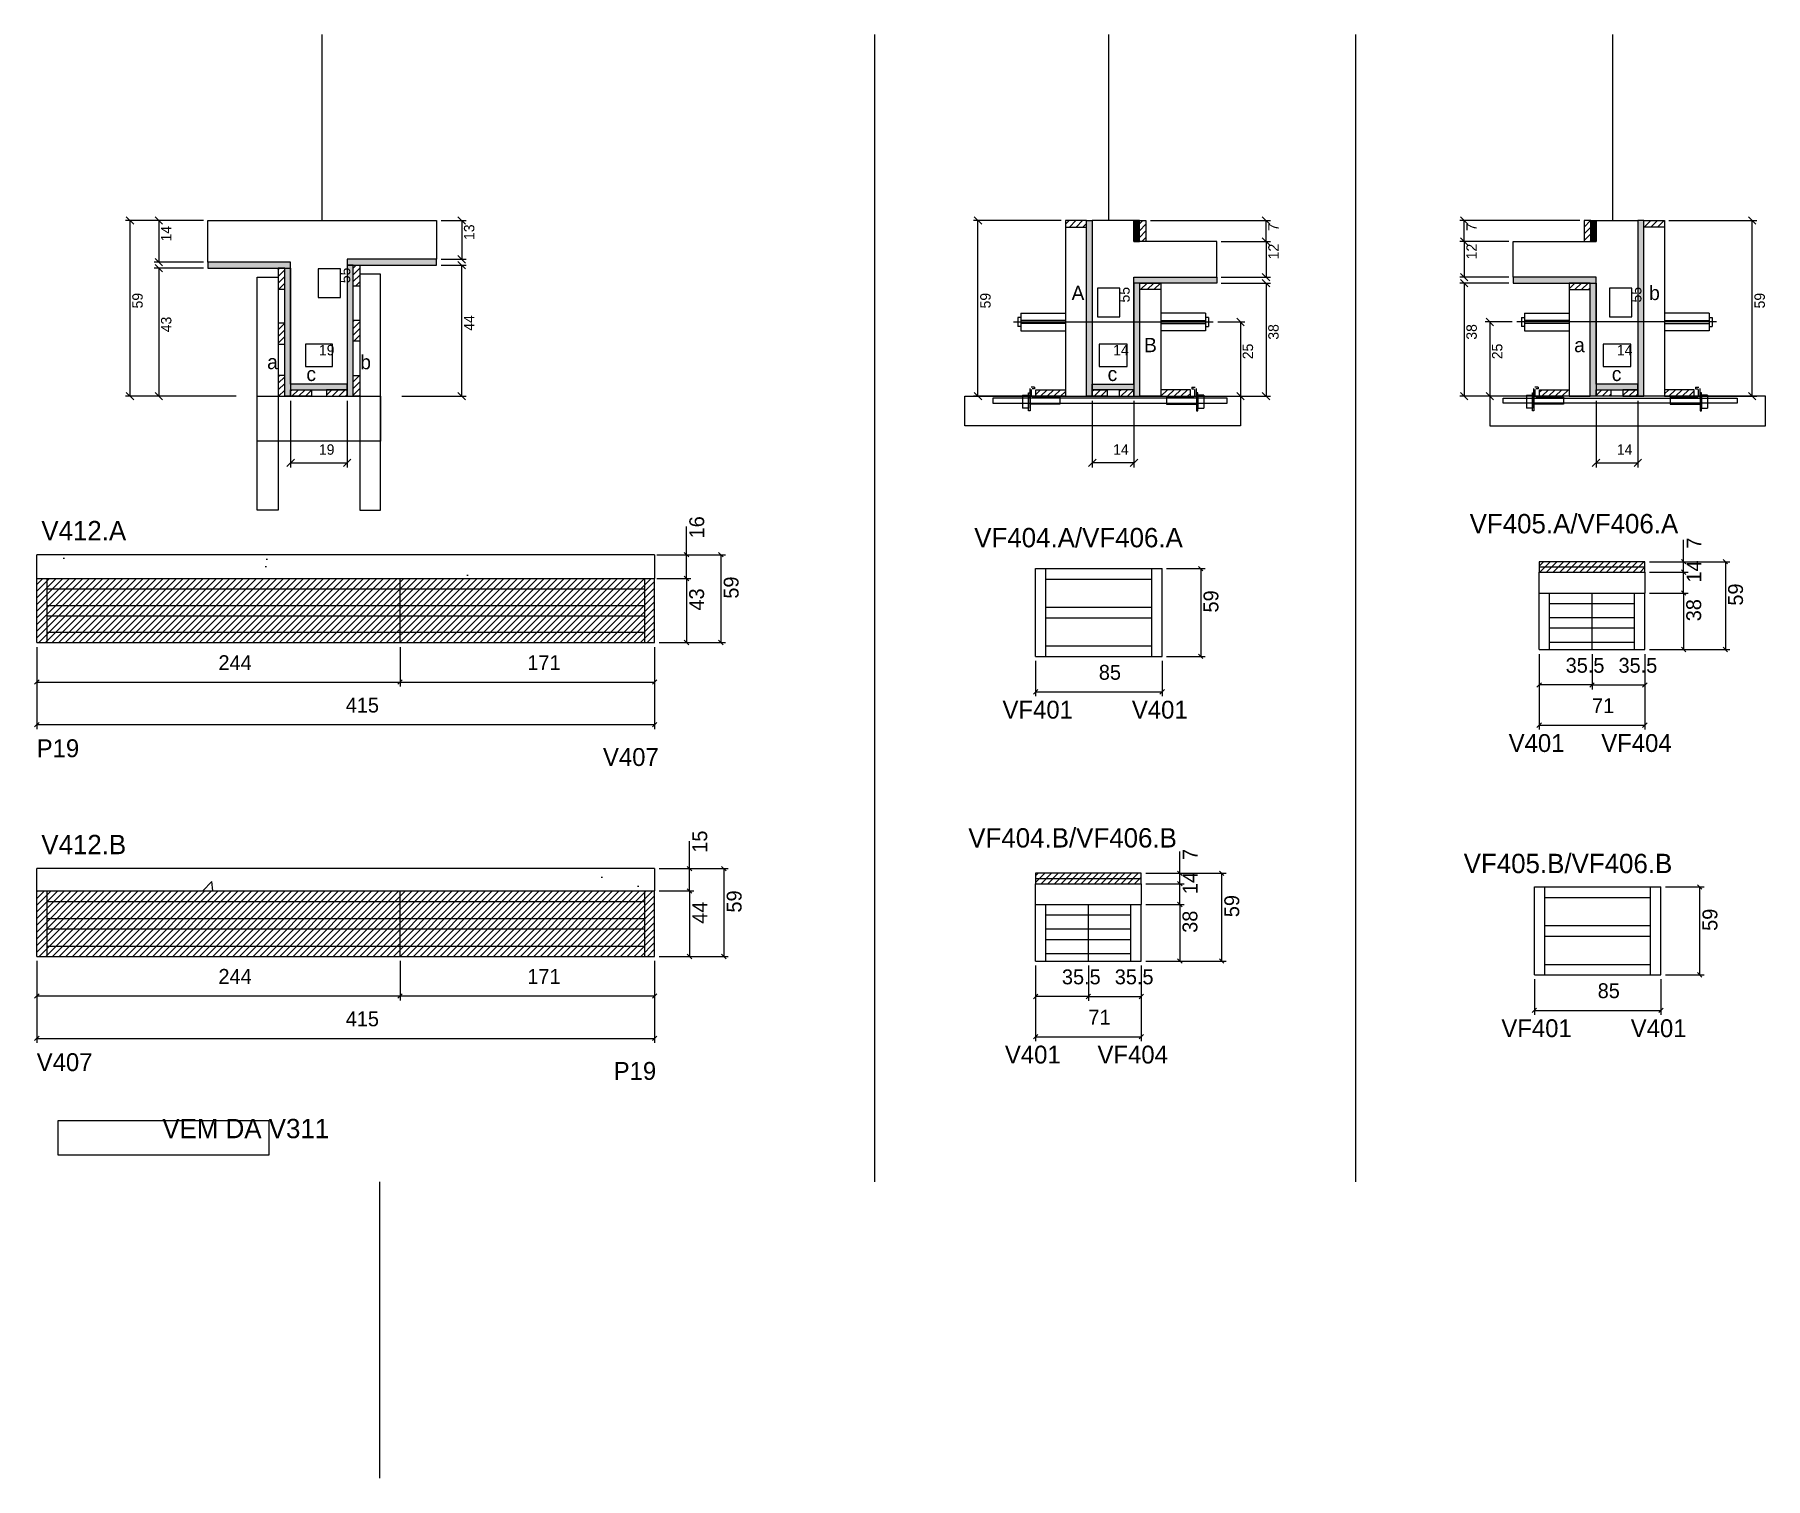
# Model space of a CAD drawing. Header units: metres. Extents: x 4885 to 6047, y 2593 to 3563.
import ezdxf

# ---------------------------------------------------------------- set-up
doc = ezdxf.new("R2010")
doc.units = ezdxf.units.M
for name, color, linetype in [('5', 7, 'Continuous'), ('barrote', 7, 'Continuous'), ('CONCRETO', 7, 'Continuous'), ('COTA', 7, 'Continuous'), ('Cota Seção (2x)', 7, 'Continuous'), ('detalhes', 7, 'Continuous'), ('Hachura', 7, 'Continuous'), ('Madeira', 7, 'Continuous'), ('Painéis', 7, 'Continuous'), ('presilha', 7, 'Continuous'), ('REAPROVEITAMENTO', 7, 'Continuous'), ('SARR_2.2x7', 7, 'Continuous'), ('SARR_3.5x7', 7, 'Continuous'), ('SARRAFO DE PRESSAO', 7, 'Continuous'), ('SCO-___-LAJ', 7, 'Continuous'), ('TENSOR', 7, 'Continuous'), ('Texto Seção', 7, 'Continuous')]:
    doc.layers.add(name, color=color, linetype=linetype)

msp = doc.modelspace()

# ---------------------------------------------------------------- hatches: boundary and pattern name
at = {"layer": 'COTA'}
h = msp.add_hatch(dxfattribs=at)
h.set_pattern_fill('AR-CONC')
h.paths.add_polyline_path([(5301.2, 3213.4), (4886, 3213.4), (4886.2, 3197.4), (5301.2, 3197.4), (5301.2, 3213.4), (5301.2, 3213.4)])
h = msp.add_hatch(dxfattribs=at)
h.set_pattern_fill('AR-CONC')
h.paths.add_polyline_path([(5895.4, 3201.7), (5895.4, 3187.7), (5966.4, 3187.7), (5966.4, 3201.7), (5895.4, 3201.7)])
h = msp.add_hatch(dxfattribs=at)
h.set_pattern_fill('AR-CONC')
h.paths.add_polyline_path([(5301.1, 3002.5), (4886, 3002.5), (4886.2, 2987.5), (5301.3, 2987.5), (5301.1, 3002.5)])
h = msp.add_hatch(dxfattribs=at)
h.set_pattern_fill('AR-CONC')
h.paths.add_polyline_path([(5557.1, 2992.4), (5557.1, 2978.4), (5628.1, 2978.4), (5628.1, 2992.4), (5557.1, 2992.4)])
at = {"layer": 'Hachura'}
h = msp.add_hatch(dxfattribs=at)
h.set_pattern_fill('ANSI31')
h.paths.add_polyline_path([(5591.2, 3433.5), (5591.2, 3437.9), (5577.2, 3437.9), (5577.2, 3433.5), (5591.2, 3433.5)])
h = msp.add_hatch(color=7, dxfattribs=at)
h.dxf.hatch_style = 1
h.paths.add_polyline_path([(5591.2, 3437.9), (5595.2, 3437.9), (5595.2, 3319.9), (5591.2, 3319.9), (5591.2, 3437.9)])
h = msp.add_hatch(color=7, dxfattribs=at)
h.dxf.hatch_style = 1
h.paths.add_polyline_path([(5626.8, 3437.9), (5623.2, 3437.9), (5623.2, 3423.9), (5626.8, 3423.9), (5626.8, 3437.9)])
h = msp.add_hatch(dxfattribs=at)
h.set_pattern_fill('ANSI31')
h.paths.add_polyline_path([(5631.2, 3423.9), (5626.8, 3423.9), (5626.8, 3437.9), (5631.2, 3437.9), (5631.2, 3423.9)])
h = msp.add_hatch(dxfattribs=at)
h.set_pattern_fill('ANSI31')
h.paths.add_polyline_path([(5925.6, 3423.9), (5930, 3423.9), (5930, 3437.9), (5925.6, 3437.9), (5925.6, 3423.9)])
h = msp.add_hatch(color=7, dxfattribs=at)
h.dxf.hatch_style = 1
h.paths.add_polyline_path([(5930, 3437.9), (5933.6, 3437.9), (5933.6, 3423.9), (5930, 3423.9), (5930, 3437.9)])
h = msp.add_hatch(color=7, dxfattribs=at)
h.dxf.hatch_style = 1
h.paths.add_polyline_path([(5965.6, 3437.9), (5961.6, 3437.9), (5961.6, 3319.9), (5965.6, 3319.9), (5965.6, 3437.9)])
h = msp.add_hatch(dxfattribs=at)
h.set_pattern_fill('ANSI31')
h.paths.add_polyline_path([(5965.6, 3433.5), (5965.6, 3437.9), (5979.6, 3437.9), (5979.6, 3433.5), (5965.6, 3433.5)])
h = msp.add_hatch(color=7, dxfattribs=at)
h.dxf.hatch_style = 1
h.paths.add_polyline_path([(5056.7, 3405.9), (5056.7, 3409.9), (5001.1, 3409.9), (5001.1, 3405.9), (5056.7, 3405.9)])
h = msp.add_hatch(color=7, dxfattribs=at)
h.dxf.hatch_style = 1
h.paths.add_polyline_path([(5052.7, 3407.9), (5056.7, 3407.9), (5056.7, 3319.9), (5052.7, 3319.9), (5052.7, 3407.9)])
h = msp.add_hatch(color=7, dxfattribs=at)
h.dxf.hatch_style = 1
h.paths.add_polyline_path([(5154.7, 3407.9), (5154.7, 3411.9), (5094.7, 3411.9), (5094.7, 3407.9), (5154.7, 3407.9)])
h = msp.add_hatch(color=7, dxfattribs=at)
h.dxf.hatch_style = 1
h.paths.add_polyline_path([(5098.7, 3409.9), (5094.7, 3409.9), (5094.7, 3319.9), (5098.7, 3319.9), (5098.7, 3409.9)])
h = msp.add_hatch(dxfattribs=at)
h.set_pattern_fill('ANSI31')
h.paths.add_polyline_path([(5103.1, 3393.9), (5098.7, 3393.9), (5098.7, 3407.9), (5103.1, 3407.9), (5103.1, 3393.9)])
h = msp.add_hatch(dxfattribs=at)
h.set_pattern_fill('ANSI31')
h.paths.add_polyline_path([(5048.3, 3391.9), (5052.7, 3391.9), (5052.7, 3405.9), (5048.3, 3405.9), (5048.3, 3391.9)])
h = msp.add_hatch(color=7, dxfattribs=at)
h.dxf.hatch_style = 1
h.paths.add_polyline_path([(5623.2, 3399.9), (5627.2, 3399.9), (5627.2, 3319.9), (5623.2, 3319.9), (5623.2, 3399.9)])
h = msp.add_hatch(color=7, dxfattribs=at)
h.dxf.hatch_style = 1
h.paths.add_polyline_path([(5623.2, 3395.9), (5623.2, 3399.9), (5678.8, 3399.9), (5678.8, 3395.9), (5623.2, 3395.9)])
h = msp.add_hatch(dxfattribs=at)
h.set_pattern_fill('ANSI31')
h.paths.add_polyline_path([(5627.2, 3391.5), (5627.2, 3395.9), (5641.2, 3395.9), (5641.2, 3391.5), (5627.2, 3391.5)])
h = msp.add_hatch(color=7, dxfattribs=at)
h.dxf.hatch_style = 1
h.paths.add_polyline_path([(5933.6, 3395.9), (5933.6, 3399.9), (5878, 3399.9), (5878, 3395.9), (5933.6, 3395.9)])
h = msp.add_hatch(dxfattribs=at)
h.set_pattern_fill('ANSI31')
h.paths.add_polyline_path([(5929.6, 3391.5), (5929.6, 3395.9), (5915.6, 3395.9), (5915.6, 3391.5), (5929.6, 3391.5)])
h = msp.add_hatch(color=7, dxfattribs=at)
h.dxf.hatch_style = 1
h.paths.add_polyline_path([(5933.6, 3399.9), (5929.6, 3399.9), (5929.6, 3319.9), (5933.6, 3319.9), (5933.6, 3399.9)])
h = msp.add_hatch(dxfattribs=at)
h.set_pattern_fill('ANSI31')
h.paths.add_polyline_path([(5048.3, 3354.9), (5052.7, 3354.9), (5052.7, 3368.9), (5048.3, 3368.9), (5048.3, 3354.9)])
h = msp.add_hatch(dxfattribs=at)
h.set_pattern_fill('ANSI31')
h.paths.add_polyline_path([(5103.1, 3356.9), (5098.7, 3356.9), (5098.7, 3370.9), (5103.1, 3370.9), (5103.1, 3356.9)])
h = msp.add_hatch(dxfattribs=at)
h.set_pattern_fill('ANSI31')
h.paths.add_polyline_path([(5048.3, 3319.9), (5052.7, 3319.9), (5052.7, 3333.9), (5048.3, 3333.9), (5048.3, 3319.9)])
h = msp.add_hatch(color=7, dxfattribs=at)
h.dxf.hatch_style = 1
h.paths.add_polyline_path([(5094.7, 3324.3), (5094.7, 3327.9), (5056.7, 3327.9), (5056.7, 3324.3), (5094.7, 3324.3)])
h = msp.add_hatch(dxfattribs=at)
h.set_pattern_fill('ANSI31')
h.paths.add_polyline_path([(5103.1, 3319.9), (5098.7, 3319.9), (5098.7, 3333.9), (5103.1, 3333.9), (5103.1, 3319.9)])
h = msp.add_hatch(color=7, dxfattribs=at)
h.dxf.hatch_style = 1
h.paths.add_polyline_path([(5595.2, 3324.3), (5595.2, 3327.9), (5623.2, 3327.9), (5623.2, 3324.3), (5595.2, 3324.3)])
h = msp.add_hatch(color=7, dxfattribs=at)
h.dxf.hatch_style = 1
h.paths.add_polyline_path([(5961.6, 3324.3), (5961.6, 3327.9), (5933.6, 3327.9), (5933.6, 3324.3), (5961.6, 3324.3)])
h = msp.add_hatch(dxfattribs=at)
h.set_pattern_fill('ANSI31')
h.paths.add_polyline_path([(5056.7, 3319.9), (5056.7, 3324.3), (5070.7, 3324.3), (5070.7, 3319.9), (5056.7, 3319.9)])
h = msp.add_hatch(dxfattribs=at)
h.set_pattern_fill('ANSI31')
h.paths.add_polyline_path([(5094.7, 3319.9), (5094.7, 3324.3), (5080.7, 3324.3), (5080.7, 3319.9), (5094.7, 3319.9)])
h = msp.add_hatch(dxfattribs=at)
h.set_pattern_fill('ANSI31')
h.paths.add_polyline_path([(5557.2, 3319.9), (5557.2, 3324.3), (5577.2, 3324.3), (5577.2, 3319.9), (5557.2, 3319.9)])
h = msp.add_hatch(dxfattribs=at)
h.set_pattern_fill('ANSI31')
h.paths.add_polyline_path([(5595.2, 3319.9), (5595.2, 3324.3), (5605.2, 3324.3), (5605.2, 3319.9), (5595.2, 3319.9)])
h = msp.add_hatch(dxfattribs=at)
h.set_pattern_fill('ANSI31')
h.paths.add_polyline_path([(5623.2, 3319.9), (5623.2, 3324.3), (5613.2, 3324.3), (5613.2, 3319.9), (5623.2, 3319.9)])
h = msp.add_hatch(dxfattribs=at)
h.set_pattern_fill('ANSI31')
h.paths.add_polyline_path([(5661.2, 3319.9), (5661.2, 3324.3), (5641.2, 3324.3), (5641.2, 3319.9), (5661.2, 3319.9)])
h = msp.add_hatch(dxfattribs=at)
h.set_pattern_fill('ANSI31')
h.paths.add_polyline_path([(5895.6, 3319.9), (5895.6, 3324.3), (5915.6, 3324.3), (5915.6, 3319.9), (5895.6, 3319.9)])
h = msp.add_hatch(dxfattribs=at)
h.set_pattern_fill('ANSI31')
h.paths.add_polyline_path([(5933.6, 3319.9), (5933.6, 3324.3), (5943.6, 3324.3), (5943.6, 3319.9), (5933.6, 3319.9)])
h = msp.add_hatch(dxfattribs=at)
h.set_pattern_fill('ANSI31')
h.paths.add_polyline_path([(5961.6, 3319.9), (5961.6, 3324.3), (5951.6, 3324.3), (5951.6, 3319.9), (5961.6, 3319.9)])
h = msp.add_hatch(dxfattribs=at)
h.set_pattern_fill('ANSI31')
h.paths.add_polyline_path([(5999.6, 3319.9), (5999.6, 3324.3), (5979.6, 3324.3), (5979.6, 3319.9), (5999.6, 3319.9)])
at = {"layer": 'REAPROVEITAMENTO'}
h = msp.add_hatch(dxfattribs=at)
h.set_pattern_fill('ANSI31')
h.paths.add_polyline_path([(5301.2, 3154.4), (5301.2, 3197.4), (4886.2, 3197.4), (4886.2, 3154.4), (5301.2, 3154.4)])
h = msp.add_hatch(dxfattribs=at)
h.set_pattern_fill('ANSI31')
h.paths.add_polyline_path([(5895.4, 3208.7), (5895.4, 3201.7), (5966.4, 3201.7), (5966.4, 3208.7), (5895.4, 3208.7)])
h = msp.add_hatch(dxfattribs=at)
h.set_pattern_fill('ANSI31')
h.paths.add_polyline_path([(5557.1, 2999.4), (5557.1, 2992.4), (5628.1, 2992.4), (5628.1, 2999.4), (5557.1, 2999.4)])
h = msp.add_hatch(dxfattribs=at)
h.set_pattern_fill('ANSI31')
h.paths.add_polyline_path([(5301.2, 2943.5), (5301.2, 2987.5), (4886.2, 2987.5), (4886.2, 2943.5), (5301.2, 2943.5)])

# ---------------------------------------------------------------- linework, layer by layer
at = {"color": 7, "lineweight": 25}
for p, q in [((5545.2, 3372.8), (5545.2, 3366.8)), ((5547.2, 3372.8), (5545.2, 3372.8)), ((5547.2, 3375.8), (5547.2, 3363.8)), ((5547.2, 3375.8), (5577.2, 3375.8)), ((5671.2, 3375.8), (5641.2, 3375.8)), ((5671.2, 3375.8), (5671.2, 3363.8)), ((5673.2, 3372.8), (5671.2, 3372.8)), ((5673.2, 3372.8), (5673.2, 3366.8)), ((5883.6, 3372.8), (5883.6, 3366.8)), ((5883.6, 3372.8), (5885.6, 3372.8)), ((5885.6, 3375.8), (5885.6, 3363.8)), ((5885.6, 3375.8), (5915.6, 3375.8)), ((6009.6, 3375.8), (5979.6, 3375.8)), ((6009.6, 3375.8), (6009.6, 3363.8)), ((6009.6, 3372.8), (6011.6, 3372.8)), ((6011.6, 3372.8), (6011.6, 3366.8)), ((5547.2, 3366.8), (5545.2, 3366.8)), ((5577.2, 3370.8), (5547.2, 3370.8)), ((5577.2, 3368.8), (5547.2, 3368.8)), ((5547.2, 3363.8), (5577.2, 3363.8)), ((5641.2, 3370.8), (5671.2, 3370.8)), ((5641.2, 3368.8), (5671.2, 3368.8)), ((5671.2, 3363.8), (5641.2, 3363.8)), ((5671.2, 3366.8), (5673.2, 3366.8)), ((5885.6, 3366.8), (5883.6, 3366.8)), ((5915.6, 3370.8), (5885.6, 3370.8)), ((5915.6, 3368.8), (5885.6, 3368.8)), ((5885.6, 3363.8), (5915.6, 3363.8)), ((5979.6, 3370.8), (6009.6, 3370.8)), ((5979.6, 3368.8), (6009.6, 3368.8)), ((6009.6, 3363.8), (5979.6, 3363.8)), ((6009.6, 3366.8), (6011.6, 3366.8))]:
    msp.add_line(p, q, dxfattribs=at)
at = {"layer": 'barrote', "color": 251, "lineweight": 25}
for points in [[(5694.7, 3299.9), (5509.5, 3299.9), (5509.5, 3319.9), (5694.7, 3319.9)], [(5862.2, 3299.9), (6047.4, 3299.9), (6047.4, 3319.9), (5862.2, 3319.9)]]:
    msp.add_lwpolyline(points, close=True, dxfattribs=at)
at = {"layer": 'CONCRETO', "color": 251, "lineweight": 25}
for points in [[(5001.1, 3409.9), (5001.1, 3437.9), (5154.7, 3437.9), (5154.7, 3411.9), (5094.7, 3411.9), (5094.7, 3327.9), (5056.7, 3327.9), (5056.7, 3409.9)], [(5678.8, 3399.9), (5678.8, 3423.9), (5623.2, 3423.9), (5623.2, 3437.9), (5595.2, 3437.9), (5595.2, 3327.9), (5623.2, 3327.9), (5623.2, 3399.9)], [(5878, 3399.9), (5878, 3423.9), (5933.6, 3423.9), (5933.6, 3437.9), (5961.6, 3437.9), (5961.6, 3327.9), (5933.6, 3327.9), (5933.6, 3399.9)]]:
    msp.add_lwpolyline(points, close=True, dxfattribs=at)
at = {"layer": 'COTA', "color": 241, "lineweight": 25}
for p, q in [((5448.9, 3562.9), (5448.9, 2792.1)), ((5771.9, 3562.9), (5771.9, 2792.1)), ((4886.2, 3197.4), (4886.2, 3213.4)), ((5301.2, 3213.4), (4886.2, 3213.4)), ((5301.2, 3213.4), (5301.2, 3197.4)), ((5895.4, 3187.7), (5895.4, 3201.7)), ((5966.4, 3201.7), (5966.4, 3187.7)), ((4886.2, 2987.5), (4886.2, 3002.5)), ((5301.2, 3002.5), (4886.2, 3002.5)), ((5301.2, 3002.5), (5301.2, 2987.5)), ((5557.1, 2978.4), (5557.1, 2992.4)), ((5628.1, 2992.4), (5628.1, 2978.4))]:
    msp.add_line(p, q, dxfattribs=at)
at = {"layer": 'COTA', "color": 4, "lineweight": 25}
for p, q in [((4998.1, 3437.9), (4945.8, 3437.9)), ((4948.8, 3319.9), (4948.8, 3437.9)), ((4998.1, 3437.9), (4965.1, 3437.9)), ((4968.1, 3437.9), (4968.1, 3409.9)), ((5157.7, 3437.9), (5174.6, 3437.9)), ((5171.6, 3437.9), (5171.6, 3411.9)), ((5574.2, 3437.9), (5515.4, 3437.9)), ((5518.4, 3319.9), (5518.4, 3437.9)), ((5634.2, 3437.9), (5714.9, 3437.9)), ((5711.9, 3423.9), (5711.9, 3437.9)), ((5922.6, 3437.9), (5842, 3437.9)), ((5845, 3423.9), (5845, 3437.9)), ((5982.6, 3437.9), (6041.5, 3437.9)), ((6038.5, 3319.9), (6038.5, 3437.9)), ((5681.8, 3423.9), (5714.9, 3423.9)), ((5681.8, 3423.9), (5714.9, 3423.9)), ((5711.9, 3423.9), (5711.9, 3399.9)), ((5875, 3423.9), (5842, 3423.9)), ((5875, 3423.9), (5842, 3423.9)), ((5845, 3423.9), (5845, 3399.9)), ((4998.1, 3409.9), (4965.1, 3409.9)), ((5157.7, 3411.9), (5174.6, 3411.9)), ((5157.7, 3407.9), (5174.6, 3407.9)), ((5171.6, 3319.9), (5171.6, 3407.9)), ((4998.1, 3405.9), (4965.1, 3405.9)), ((4968.1, 3405.9), (4968.1, 3319.9)), ((5681.8, 3399.9), (5714.9, 3399.9)), ((5681.8, 3395.9), (5714.9, 3395.9)), ((5711.9, 3395.9), (5711.9, 3319.9)), ((5875, 3399.9), (5842, 3399.9)), ((5875, 3395.9), (5842, 3395.9)), ((5845, 3395.9), (5845, 3319.9)), ((5679.5, 3369.8), (5697.7, 3369.8)), ((5694.7, 3369.8), (5694.7, 3319.9)), ((5877.3, 3369.8), (5859.2, 3369.8)), ((5862.2, 3369.8), (5862.2, 3319.9)), ((5020.1, 3319.9), (4945.8, 3319.9)), ((5020.1, 3319.9), (4965.1, 3319.9)), ((5056.7, 3316.9), (5056.7, 3272.1)), ((5094.7, 3316.9), (5094.7, 3272.1)), ((5131.3, 3319.9), (5174.6, 3319.9)), ((5558.6, 3319.9), (5515.4, 3319.9)), ((5595.2, 3316.9), (5595.2, 3272.1)), ((5623.2, 3316.9), (5623.2, 3272.1)), ((5659.8, 3319.9), (5714.9, 3319.9)), ((5689.5, 3319.9), (5697.7, 3319.9)), ((5897, 3319.9), (5842, 3319.9)), ((5867.3, 3319.9), (5859.2, 3319.9)), ((5933.6, 3316.9), (5933.6, 3272.1)), ((5961.6, 3316.9), (5961.6, 3272.1)), ((5998.2, 3319.9), (6041.5, 3319.9)), ((5056.7, 3275.1), (5094.7, 3275.1)), ((5623.2, 3275.1), (5595.2, 3275.1)), ((5933.6, 3275.1), (5961.6, 3275.1)), ((5322.6, 3213.4), (5322.6, 3232.4)), ((5302.7, 3213.4), (5325.6, 3213.4)), ((5302.7, 3213.4), (5348.7, 3213.4)), ((5322.6, 3197.4), (5322.6, 3213.4)), ((5345.7, 3213.4), (5345.7, 3154.4)), ((5302.7, 3197.4), (5325.6, 3197.4)), ((5302.7, 3197.4), (5325.6, 3197.4)), ((5322.6, 3197.4), (5322.6, 3154.4)), ((4886.2, 3151.4), (4886.2, 3124.9)), ((4886.2, 3151.4), (4886.2, 3096.3)), ((5130.2, 3151.4), (5130.2, 3124.9)), ((5130.2, 3151.4), (5130.2, 3124.9)), ((5301.2, 3151.4), (5301.2, 3124.9)), ((5301.2, 3151.4), (5301.2, 3096.3)), ((5304.2, 3154.4), (5325.6, 3154.4)), ((5304.2, 3154.4), (5348.7, 3154.4)), ((5557.1, 3142.1), (5557.1, 3118.3)), ((5642.1, 3142.1), (5642.1, 3118.3)), ((5895.4, 3146.7), (5895.4, 3095.9)), ((5966.4, 3146.7), (5966.4, 3095.9)), ((4886.2, 3127.9), (5130.2, 3127.9)), ((5130.2, 3127.9), (5301.2, 3127.9)), ((5557.1, 3121.3), (5642.1, 3121.3)), ((4886.2, 3099.3), (5301.2, 3099.3)), ((5895.4, 3098.9), (5966.4, 3098.9)), ((5324.6, 3002.5), (5324.6, 3020.9)), ((5304.2, 3002.5), (5327.6, 3002.5)), ((5304.2, 3002.5), (5350.7, 3002.5)), ((5324.6, 2987.5), (5324.6, 3002.5)), ((5347.7, 3002.5), (5347.7, 2943.5)), ((5304.2, 2987.5), (5327.6, 2987.5)), ((5304.2, 2987.5), (5327.6, 2987.5)), ((5324.6, 2987.5), (5324.6, 2943.5)), ((5304.2, 2943.5), (5327.6, 2943.5)), ((5304.2, 2943.5), (5350.7, 2943.5)), ((4886.2, 2940.5), (4886.2, 2914)), ((4886.2, 2940.5), (4886.2, 2885.5)), ((5130.2, 2940.5), (5130.2, 2914)), ((5130.2, 2940.5), (5130.2, 2914)), ((5301.2, 2940.5), (5301.2, 2914)), ((5301.2, 2940.5), (5301.2, 2885.5)), ((5557.1, 2937.4), (5557.1, 2886.6)), ((5628.1, 2937.4), (5628.1, 2886.6)), ((5892.2, 2928.2), (5892.2, 2904.3)), ((5977.2, 2928.2), (5977.2, 2904.3)), ((4886.2, 2917), (5130.2, 2917)), ((5130.2, 2917), (5301.2, 2917)), ((5892.2, 2907.3), (5977.2, 2907.3)), ((4886.2, 2888.5), (5301.2, 2888.5)), ((5557.1, 2889.6), (5628.1, 2889.6))]:
    msp.add_line(p, q, dxfattribs=at)
at = {"layer": 'COTA', "color": 0, "lineweight": 25}
for p, q in [((5324.1, 3211.9), (5321.1, 3214.9)), ((5347.2, 3211.9), (5344.2, 3214.9)), ((5321.1, 3198.9), (5324.1, 3195.9)), ((5324.1, 3195.9), (5321.1, 3198.9)), ((5321.1, 3155.9), (5324.1, 3152.9)), ((5344.2, 3155.9), (5347.2, 3152.9)), ((4887.7, 3129.4), (4884.7, 3126.4)), ((5128.7, 3126.4), (5131.7, 3129.4)), ((5131.7, 3129.4), (5128.7, 3126.4)), ((5299.7, 3126.4), (5302.7, 3129.4)), ((5558.6, 3122.8), (5555.6, 3119.8)), ((5640.6, 3119.8), (5643.6, 3122.8)), ((4887.7, 3100.8), (4884.7, 3097.8)), ((5299.7, 3097.8), (5302.7, 3100.8)), ((5896.9, 3100.4), (5893.9, 3097.4)), ((5964.9, 3097.4), (5967.9, 3100.4)), ((5326.1, 3001), (5323.1, 3004)), ((5349.2, 3001), (5346.2, 3004)), ((5323.1, 2989), (5326.1, 2986)), ((5326.1, 2986), (5323.1, 2989)), ((5323.1, 2945), (5326.1, 2942)), ((5346.2, 2945), (5349.2, 2942)), ((4887.7, 2918.5), (4884.7, 2915.5)), ((5128.7, 2915.5), (5131.7, 2918.5)), ((5131.7, 2918.5), (5128.7, 2915.5)), ((5299.7, 2915.5), (5302.7, 2918.5)), ((5893.7, 2908.8), (5890.7, 2905.8)), ((5975.7, 2905.8), (5978.7, 2908.8)), ((4887.7, 2890), (4884.7, 2887)), ((5299.7, 2887), (5302.7, 2890)), ((5558.6, 2891.1), (5555.6, 2888.1)), ((5626.6, 2888.1), (5629.6, 2891.1))]:
    msp.add_line(p, q, dxfattribs=at)
for points in [[(4951.3, 3435.4), (4946.3, 3440.4)], [(4970.6, 3435.4), (4965.6, 3440.4)], [(5174.1, 3435.4), (5169.1, 3440.4)], [(5520.9, 3435.4), (5515.9, 3440.4)], [(5714.4, 3435.4), (5709.4, 3440.4)], [(5847.5, 3435.4), (5842.5, 3440.4)], [(6041, 3435.4), (6036, 3440.4)], [(5714.4, 3421.4), (5709.4, 3426.4)], [(5709.4, 3426.4), (5714.4, 3421.4)], [(5847.5, 3421.4), (5842.5, 3426.4)], [(5842.5, 3426.4), (5847.5, 3421.4)], [(4965.6, 3412.4), (4970.6, 3407.4)], [(4970.6, 3403.4), (4965.6, 3408.4)], [(5169.1, 3414.4), (5174.1, 3409.4)], [(5174.1, 3405.4), (5169.1, 3410.4)], [(5709.4, 3402.4), (5714.4, 3397.4)], [(5714.4, 3393.4), (5709.4, 3398.4)], [(5842.5, 3402.4), (5847.5, 3397.4)], [(5847.5, 3393.4), (5842.5, 3398.4)], [(5697.2, 3367.3), (5692.2, 3372.3)], [(5864.7, 3367.3), (5859.7, 3372.3)], [(4946.3, 3322.4), (4951.3, 3317.4)], [(4965.6, 3322.4), (4970.6, 3317.4)], [(5169.1, 3322.4), (5174.1, 3317.4)], [(5515.9, 3322.4), (5520.9, 3317.4)], [(5692.2, 3322.4), (5697.2, 3317.4)], [(5709.4, 3322.4), (5714.4, 3317.4)], [(5842.5, 3322.4), (5847.5, 3317.4)], [(5859.7, 3322.4), (5864.7, 3317.4)], [(6036, 3322.4), (6041, 3317.4)], [(5059.2, 3277.6), (5054.2, 3272.6)], [(5092.2, 3272.6), (5097.2, 3277.6)], [(5597.7, 3277.6), (5592.7, 3272.6)], [(5620.7, 3272.6), (5625.7, 3277.6)], [(5936.1, 3277.6), (5931.1, 3272.6)], [(5959.1, 3272.6), (5964.1, 3277.6)]]:
    msp.add_lwpolyline(points, dxfattribs=at)
at = {"layer": 'Cota Seção (2x)', "color": 180, "lineweight": 25}
for p, q in [((5090.2, 3405.5), (5075.2, 3405.5)), ((5075.2, 3405.5), (5075.2, 3386.2)), ((5090.2, 3386.2), (5090.2, 3405.5)), ((5075.2, 3386.2), (5090.2, 3386.2)), ((5613.8, 3392.5), (5598.8, 3392.5)), ((5598.8, 3392.5), (5598.8, 3373.2)), ((5613.8, 3373.2), (5613.8, 3392.5)), ((5957.6, 3392.5), (5942.6, 3392.5)), ((5942.6, 3392.5), (5942.6, 3373.2)), ((5957.6, 3373.2), (5957.6, 3392.5)), ((5598.8, 3373.2), (5613.8, 3373.2)), ((5942.6, 3373.2), (5957.6, 3373.2)), ((5084.7, 3354.9), (5066.7, 3354.9)), ((5066.7, 3354.9), (5066.7, 3339.9)), ((5084.7, 3339.9), (5084.7, 3354.9)), ((5618.6, 3354.9), (5599.9, 3354.9)), ((5599.9, 3354.9), (5599.9, 3339.9)), ((5618.6, 3339.9), (5618.6, 3354.9)), ((5957, 3354.9), (5938.3, 3354.9)), ((5938.3, 3354.9), (5938.3, 3339.9)), ((5957, 3339.9), (5957, 3354.9)), ((5066.7, 3339.9), (5084.7, 3339.9)), ((5599.9, 3339.9), (5618.6, 3339.9)), ((5938.3, 3339.9), (5957, 3339.9))]:
    msp.add_line(p, q, dxfattribs=at)
at = {"layer": 'Madeira', "color": 126, "lineweight": 18}
for points in [[(5591.2, 3433.5), (5591.2, 3437.9), (5577.2, 3437.9), (5577.2, 3433.5)], [(5591.2, 3437.9), (5577.2, 3437.9), (5577.2, 3319.9), (5591.2, 3319.9)], [(5631.2, 3423.9), (5626.8, 3423.9), (5626.8, 3437.9), (5631.2, 3437.9)], [(5925.6, 3423.9), (5930, 3423.9), (5930, 3437.9), (5925.6, 3437.9)], [(5965.6, 3433.5), (5965.6, 3437.9), (5979.6, 3437.9), (5979.6, 3433.5)], [(5965.6, 3437.9), (5979.6, 3437.9), (5979.6, 3319.9), (5965.6, 3319.9)], [(5103.1, 3393.9), (5098.7, 3393.9), (5098.7, 3407.9), (5103.1, 3407.9)], [(5048.3, 3391.9), (5052.7, 3391.9), (5052.7, 3405.9), (5048.3, 3405.9)], [(5627.2, 3391.5), (5627.2, 3395.9), (5641.2, 3395.9), (5641.2, 3391.5)], [(5627.2, 3395.9), (5641.2, 3395.9), (5641.2, 3319.9), (5627.2, 3319.9)], [(5929.6, 3391.5), (5929.6, 3395.9), (5915.6, 3395.9), (5915.6, 3391.5)], [(5929.6, 3395.9), (5915.6, 3395.9), (5915.6, 3319.9), (5929.6, 3319.9)], [(5048.3, 3354.9), (5052.7, 3354.9), (5052.7, 3368.9), (5048.3, 3368.9)], [(5103.1, 3356.9), (5098.7, 3356.9), (5098.7, 3370.9), (5103.1, 3370.9)], [(5048.3, 3319.9), (5052.7, 3319.9), (5052.7, 3333.9), (5048.3, 3333.9)], [(5103.1, 3319.9), (5098.7, 3319.9), (5098.7, 3333.9), (5103.1, 3333.9)], [(5056.7, 3319.9), (5056.7, 3324.3), (5070.7, 3324.3), (5070.7, 3319.9)], [(5094.7, 3319.9), (5094.7, 3324.3), (5080.7, 3324.3), (5080.7, 3319.9)], [(5557.2, 3319.9), (5557.2, 3324.3), (5577.2, 3324.3), (5577.2, 3319.9)], [(5595.2, 3319.9), (5595.2, 3324.3), (5605.2, 3324.3), (5605.2, 3319.9)], [(5623.2, 3319.9), (5623.2, 3324.3), (5613.2, 3324.3), (5613.2, 3319.9)], [(5661.2, 3319.9), (5661.2, 3324.3), (5641.2, 3324.3), (5641.2, 3319.9)], [(5895.6, 3319.9), (5895.6, 3324.3), (5915.6, 3324.3), (5915.6, 3319.9)], [(5933.6, 3319.9), (5933.6, 3324.3), (5943.6, 3324.3), (5943.6, 3319.9)], [(5961.6, 3319.9), (5961.6, 3324.3), (5951.6, 3324.3), (5951.6, 3319.9)], [(5999.6, 3319.9), (5999.6, 3324.3), (5979.6, 3324.3), (5979.6, 3319.9)]]:
    msp.add_lwpolyline(points, close=True, dxfattribs=at)
at = {"layer": 'Painéis', "color": 4, "lineweight": 25}
for p, q in [((5992.4, 3208.7), (5992.4, 3223.4)), ((5645.1, 3204.1), (5671, 3204.1)), ((5668, 3204.1), (5668, 3145.1)), ((5969.4, 3208.7), (5995.4, 3208.7)), ((5969.4, 3208.7), (6023.5, 3208.7)), ((5969.4, 3201.7), (5995.4, 3201.7)), ((5969.4, 3201.7), (5995.4, 3201.7)), ((5992.4, 3201.7), (5992.4, 3208.7)), ((5992.4, 3187.7), (5992.4, 3201.7)), ((6020.5, 3208.7), (6020.5, 3149.7)), ((5969.4, 3187.7), (5995.4, 3187.7)), ((5969.4, 3187.7), (5995.4, 3187.7)), ((5992.4, 3187.7), (5992.4, 3149.7)), ((5645.1, 3145.1), (5671, 3145.1)), ((5895.4, 3146.7), (5895.4, 3122.9)), ((5930.9, 3146.7), (5930.9, 3122.9)), ((5930.9, 3146.7), (5930.9, 3122.9)), ((5966.4, 3146.7), (5966.4, 3122.9)), ((5969.4, 3149.7), (5995.4, 3149.7)), ((5969.4, 3149.7), (6023.5, 3149.7)), ((5930.9, 3125.9), (5895.4, 3125.9)), ((5930.9, 3125.9), (5966.4, 3125.9)), ((5654, 2999.4), (5654, 3014.1)), ((5631.1, 2999.4), (5657, 2999.4)), ((5631.1, 2999.4), (5685.1, 2999.4)), ((5631.1, 2992.4), (5657, 2992.4)), ((5631.1, 2992.4), (5657, 2992.4)), ((5654, 2992.4), (5654, 2999.4)), ((5654, 2978.4), (5654, 2992.4)), ((5682.1, 2999.4), (5682.1, 2940.4)), ((5980.2, 2990.2), (6006.2, 2990.2)), ((6003.2, 2990.2), (6003.2, 2931.2)), ((5631.1, 2978.4), (5657, 2978.4)), ((5631.1, 2978.4), (5657, 2978.4)), ((5654, 2978.4), (5654, 2940.4)), ((5557.1, 2937.4), (5557.1, 2913.6)), ((5592.6, 2937.4), (5592.6, 2913.6)), ((5592.6, 2937.4), (5592.6, 2913.6)), ((5628.1, 2937.4), (5628.1, 2913.6)), ((5631.1, 2940.4), (5657, 2940.4)), ((5631.1, 2940.4), (5685.1, 2940.4)), ((5980.2, 2931.2), (6006.2, 2931.2)), ((5592.6, 2916.6), (5557.1, 2916.6)), ((5592.6, 2916.6), (5628.1, 2916.6))]:
    msp.add_line(p, q, dxfattribs=at)
at = {"layer": 'Painéis', "color": 0, "lineweight": 25}
for p, q in [((5993.9, 3207.2), (5990.9, 3210.2)), ((6022, 3207.2), (6019, 3210.2)), ((5669.5, 3202.6), (5666.5, 3205.6)), ((5993.9, 3200.2), (5990.9, 3203.2)), ((5990.9, 3203.2), (5993.9, 3200.2)), ((5993.9, 3186.2), (5990.9, 3189.2)), ((5990.9, 3189.2), (5993.9, 3186.2)), ((5990.9, 3151.2), (5993.9, 3148.2)), ((6019, 3151.2), (6022, 3148.2)), ((5666.5, 3146.6), (5669.5, 3143.6)), ((5896.9, 3127.4), (5893.9, 3124.4)), ((5929.4, 3124.4), (5932.4, 3127.4)), ((5932.4, 3127.4), (5929.4, 3124.4)), ((5964.9, 3124.4), (5967.9, 3127.4)), ((5655.5, 2997.9), (5652.5, 3000.9)), ((5683.6, 2997.9), (5680.6, 3000.9)), ((5655.5, 2990.9), (5652.5, 2993.9)), ((5652.5, 2993.9), (5655.5, 2990.9)), ((6004.7, 2988.7), (6001.7, 2991.7)), ((5655.5, 2976.9), (5652.5, 2979.9)), ((5652.5, 2979.9), (5655.5, 2976.9)), ((5652.5, 2941.9), (5655.5, 2938.9)), ((5680.6, 2941.9), (5683.6, 2938.9)), ((6001.7, 2932.7), (6004.7, 2929.7)), ((5558.6, 2918.1), (5555.6, 2915.1)), ((5591.1, 2915.1), (5594.1, 2918.1)), ((5594.1, 2918.1), (5591.1, 2915.1)), ((5626.6, 2915.1), (5629.6, 2918.1))]:
    msp.add_line(p, q, dxfattribs=at)
at = {"layer": 'Painéis', "color": 200, "lineweight": 25}
for p, q in [((4886.2, 3197.4), (5301.2, 3197.4)), ((4886.2, 3154.4), (4886.2, 3197.4)), ((5130.2, 3154.4), (5130.2, 3197.4)), ((5301.2, 3154.4), (5301.2, 3197.4)), ((5557.1, 3204.1), (5642.1, 3204.1)), ((5557.1, 3145.1), (5557.1, 3204.1)), ((5642.1, 3145.1), (5642.1, 3204.1)), ((5895.4, 3187.7), (5966.4, 3187.7)), ((5895.4, 3149.7), (5895.4, 3187.7)), ((5930.9, 3149.7), (5930.9, 3187.7)), ((5966.4, 3149.7), (5966.4, 3187.7)), ((4886.2, 3154.4), (5301.2, 3154.4)), ((5557.1, 3145.1), (5642.1, 3145.1)), ((5895.4, 3149.7), (5966.4, 3149.7)), ((5892.2, 2990.2), (5977.2, 2990.2)), ((5892.2, 2931.2), (5892.2, 2990.2)), ((5977.2, 2931.2), (5977.2, 2990.2)), ((4886.2, 2987.5), (5301.2, 2987.5)), ((4886.2, 2943.5), (4886.2, 2987.5)), ((5130.2, 2943.5), (5130.2, 2987.5)), ((5301.2, 2943.5), (5301.2, 2987.5)), ((5557.1, 2978.4), (5628.1, 2978.4)), ((5557.1, 2940.4), (5557.1, 2978.4)), ((5592.6, 2940.4), (5592.6, 2978.4)), ((5628.1, 2940.4), (5628.1, 2978.4)), ((4886.2, 2943.5), (5301.2, 2943.5)), ((5557.1, 2940.4), (5628.1, 2940.4)), ((5892.2, 2931.2), (5977.2, 2931.2))]:
    msp.add_line(p, q, dxfattribs=at)
for points in [[(5591.2, 3437.9), (5595.2, 3437.9), (5595.2, 3319.9), (5591.2, 3319.9)], [(5626.8, 3437.9), (5623.2, 3437.9), (5623.2, 3423.9), (5626.8, 3423.9)], [(5930, 3437.9), (5933.6, 3437.9), (5933.6, 3423.9), (5930, 3423.9)], [(5965.6, 3437.9), (5961.6, 3437.9), (5961.6, 3319.9), (5965.6, 3319.9)], [(5056.7, 3405.9), (5056.7, 3409.9), (5001.1, 3409.9), (5001.1, 3405.9)], [(5154.7, 3407.9), (5154.7, 3411.9), (5094.7, 3411.9), (5094.7, 3407.9)], [(5098.7, 3407.9), (5094.7, 3407.9), (5094.7, 3319.9), (5098.7, 3319.9)], [(5052.7, 3405.9), (5056.7, 3405.9), (5056.7, 3319.9), (5052.7, 3319.9)], [(5623.2, 3395.9), (5623.2, 3399.9), (5678.8, 3399.9), (5678.8, 3395.9)], [(5627.2, 3395.9), (5623.2, 3395.9), (5623.2, 3319.9), (5627.2, 3319.9)], [(5933.6, 3395.9), (5933.6, 3399.9), (5878, 3399.9), (5878, 3395.9)], [(5929.6, 3395.9), (5933.6, 3395.9), (5933.6, 3319.9), (5929.6, 3319.9)], [(5094.7, 3324.3), (5094.7, 3327.9), (5056.7, 3327.9), (5056.7, 3324.3)], [(5595.2, 3324.3), (5595.2, 3327.9), (5623.2, 3327.9), (5623.2, 3324.3)], [(5961.6, 3324.3), (5961.6, 3327.9), (5933.6, 3327.9), (5933.6, 3324.3)], [(5895.4, 3201.7), (5966.4, 3201.7), (5966.4, 3208.7), (5895.4, 3208.7)], [(5557.1, 2992.4), (5628.1, 2992.4), (5628.1, 2999.4), (5557.1, 2999.4)]]:
    msp.add_lwpolyline(points, close=True, dxfattribs=at)
at = {"layer": 'presilha', "color": 1, "lineweight": 25}
for p, q in [((5556.4, 3325.9), (5554.1, 3325.9)), ((5556.4, 3325.9), (5556.4, 3324.9)), ((5662.1, 3325.9), (5662.1, 3324.9)), ((5662.1, 3325.9), (5664.3, 3325.9)), ((5894.8, 3325.9), (5892.5, 3325.9)), ((5894.8, 3325.9), (5894.8, 3324.9)), ((6000.5, 3325.9), (6000.5, 3324.9)), ((6000.5, 3325.9), (6002.7, 3325.9)), ((5548.4, 3320.6), (5552.4, 3320.6)), ((5548.4, 3320.6), (5548.4, 3311.9)), ((5552.4, 3322.2), (5553.4, 3322.2)), ((5552.4, 3310.2), (5552.4, 3322.2)), ((5552.4, 3320.6), (5552.4, 3311.9)), ((5553.4, 3319), (5553.4, 3325.1)), ((5553.4, 3322.2), (5553.4, 3310.2)), ((5573.4, 3314.6), (5553.4, 3314.6)), ((5554.4, 3319.6), (5554.4, 3324.5)), ((5556.4, 3324.9), (5554.7, 3324.9)), ((5573.4, 3319.2), (5554.7, 3319.2)), ((5573.4, 3319.2), (5573.4, 3314.6)), ((5645.1, 3319.2), (5645.1, 3314.6)), ((5645.1, 3319.2), (5663.7, 3319.2)), ((5645.1, 3314.6), (5665.1, 3314.6)), ((5662.1, 3324.9), (5663.7, 3324.9)), ((5664.1, 3319.6), (5664.1, 3324.5)), ((5665.1, 3319), (5665.1, 3325.1)), ((5666.1, 3322.2), (5665.1, 3322.2)), ((5665.1, 3322.2), (5665.1, 3310.2)), ((5666.1, 3310.2), (5666.1, 3322.2)), ((5670.1, 3320.6), (5666.1, 3320.6)), ((5666.1, 3320.6), (5666.1, 3311.9)), ((5670.1, 3320.6), (5670.1, 3311.9)), ((5886.8, 3320.6), (5890.8, 3320.6)), ((5886.8, 3320.6), (5886.8, 3311.9)), ((5890.8, 3322.2), (5891.8, 3322.2)), ((5890.8, 3310.2), (5890.8, 3322.2)), ((5890.8, 3320.6), (5890.8, 3311.9)), ((5891.8, 3319), (5891.8, 3325.1)), ((5891.8, 3322.2), (5891.8, 3310.2)), ((5911.8, 3314.6), (5891.8, 3314.6)), ((5892.8, 3319.6), (5892.8, 3324.5)), ((5894.8, 3324.9), (5893.1, 3324.9)), ((5911.8, 3319.2), (5893.1, 3319.2)), ((5911.8, 3319.2), (5911.8, 3314.6)), ((5983.5, 3319.2), (5983.5, 3314.6)), ((5983.5, 3319.2), (6002.1, 3319.2)), ((5983.5, 3314.6), (6003.5, 3314.6)), ((6000.5, 3324.9), (6002.1, 3324.9)), ((6002.5, 3319.6), (6002.5, 3324.5)), ((6003.5, 3319), (6003.5, 3325.1)), ((6004.5, 3322.2), (6003.5, 3322.2)), ((6003.5, 3322.2), (6003.5, 3310.2)), ((6004.5, 3310.2), (6004.5, 3322.2)), ((6008.5, 3320.6), (6004.5, 3320.6)), ((6004.5, 3320.6), (6004.5, 3311.9)), ((6008.5, 3320.6), (6008.5, 3311.9)), ((5552.4, 3311.9), (5548.4, 3311.9)), ((5553.4, 3310.2), (5552.4, 3310.2)), ((5665.1, 3310.2), (5666.1, 3310.2)), ((5666.1, 3311.9), (5670.1, 3311.9)), ((5890.8, 3311.9), (5886.8, 3311.9)), ((5891.8, 3310.2), (5890.8, 3310.2)), ((6003.5, 3310.2), (6004.5, 3310.2)), ((6004.5, 3311.9), (6008.5, 3311.9))]:
    msp.add_line(p, q, dxfattribs=at)
at = {"layer": 'SARR_2.2x7', "color": 40, "lineweight": 25}
for p, q in [((4893.2, 3154.4), (4893.2, 3197.4)), ((5294.7, 3154.4), (5294.7, 3197.4)), ((5564.1, 3145.1), (5564.1, 3204.1)), ((5635.1, 3145.1), (5635.1, 3204.1)), ((5895.4, 3205.2), (5966.4, 3205.2)), ((4893.2, 3190.4), (5130.2, 3190.4)), ((5130.2, 3190.4), (5294.7, 3190.4)), ((5564.1, 3197.1), (5635.1, 3197.1)), ((5902.4, 3149.7), (5902.4, 3187.7)), ((5959.4, 3149.7), (5959.4, 3187.7)), ((4893.2, 3179.4), (5130.2, 3179.4)), ((5130.2, 3179.4), (5294.7, 3179.4)), ((5564.1, 3178.1), (5635.1, 3178.1)), ((5902.4, 3180.7), (5930.9, 3180.7)), ((5930.9, 3180.7), (5959.5, 3180.7)), ((4893.2, 3172.4), (5130.2, 3172.4)), ((5130.2, 3172.4), (5294.7, 3172.4)), ((5564.1, 3171.1), (5635.1, 3171.1)), ((5902.4, 3171.3), (5930.9, 3171.3)), ((5902.4, 3164.3), (5930.9, 3164.3)), ((5930.9, 3171.3), (5959.5, 3171.3)), ((5930.9, 3164.3), (5959.5, 3164.3)), ((4893.2, 3161.4), (5130.2, 3161.4)), ((5130.2, 3161.4), (5294.7, 3161.4)), ((5564.1, 3152.1), (5635.1, 3152.1)), ((5902.4, 3154.7), (5930.9, 3154.7)), ((5930.9, 3154.7), (5959.5, 3154.7)), ((5557.1, 2995.9), (5628.1, 2995.9)), ((5899.2, 2931.2), (5899.2, 2990.2)), ((5970.2, 2931.2), (5970.2, 2990.2)), ((4893.2, 2943.5), (4893.2, 2987.5)), ((4893.2, 2980.5), (5130.2, 2980.5)), ((5130.2, 2980.5), (5294.7, 2980.5)), ((5294.7, 2943.5), (5294.7, 2987.5)), ((5564.1, 2940.4), (5564.1, 2978.4)), ((5621.1, 2940.4), (5621.1, 2978.4)), ((5899.2, 2983.2), (5970.2, 2983.2)), ((4893.2, 2969), (5130.2, 2969)), ((5130.2, 2969), (5294.7, 2969)), ((5564, 2971.4), (5592.6, 2971.4)), ((5592.6, 2971.4), (5621.1, 2971.4)), ((4893.2, 2962), (5130.2, 2962)), ((5130.2, 2962), (5294.7, 2962)), ((5564, 2962), (5592.6, 2962)), ((5564, 2955), (5592.6, 2955)), ((5592.6, 2962), (5621.1, 2962)), ((5592.6, 2955), (5621.1, 2955)), ((5899.2, 2964.2), (5970.2, 2964.2)), ((5899.2, 2957.2), (5970.2, 2957.2)), ((4893.2, 2950.5), (5130.2, 2950.5)), ((5130.2, 2950.5), (5294.7, 2950.5)), ((5564, 2945.4), (5592.6, 2945.4)), ((5592.6, 2945.4), (5621.1, 2945.4)), ((5899.2, 2938.2), (5970.2, 2938.2))]:
    msp.add_line(p, q, dxfattribs=at)
at = {"layer": 'SARR_3.5x7', "color": 81, "lineweight": 25}
for points in [[(5034.3, 3399.9), (5048.3, 3399.9), (5048.3, 3243.4), (5034.3, 3243.4)], [(5117.1, 3401.9), (5103.1, 3401.9), (5103.1, 3243.4), (5117.1, 3243.4)], [(5034.3, 3319.9), (5117.1, 3319.9), (5117.1, 3289.8), (5034.3, 3289.8)]]:
    msp.add_lwpolyline(points, close=True, dxfattribs=at)
at = {"layer": 'SARRAFO DE PRESSAO', "color": 30, "lineweight": 9}
msp.add_line((5116.6, 2592.9), (5116.6, 2792.1), dxfattribs=at)
at = {"layer": 'SCO-___-LAJ', "color": 1, "lineweight": 0}
for points in [[(5685.7, 3318.5), (5528.4, 3318.5), (5528.4, 3315.3), (5685.7, 3315.3)], [(5871.2, 3318.5), (6028.5, 3318.5), (6028.5, 3315.3), (5871.2, 3315.3)]]:
    msp.add_lwpolyline(points, close=True, dxfattribs=at)
at = {"layer": 'TENSOR', "color": 3, "lineweight": 25}
for p, q in [((5542.2, 3369.8), (5676.5, 3369.8)), ((6014.6, 3369.8), (5880.3, 3369.8))]:
    msp.add_line(p, q, dxfattribs=at)
at = {"layer": 'Texto Seção', "color": 252, "lineweight": 15}
for p, q in [((5077.9, 3437.9), (5077.9, 3562.9)), ((5606.4, 3437.9), (5606.4, 3562.9)), ((5944.8, 3437.9), (5944.8, 3562.9))]:
    msp.add_line(p, q, dxfattribs=at)
at = {"layer": 'Texto Seção', "color": 7, "lineweight": 15}
msp.add_lwpolyline([(4900.6, 2833.3), (5042.1, 2833.3), (5042.1, 2810.1), (4900.6, 2810.1)], close=True, dxfattribs=at)

# ---------------------------------------------------------------- texts
at = {"layer": '5', "color": 5, "lineweight": 25}
for s, p in [('VF401', (5534.9, 3103.3)), ('V401', (5621.8, 3103.3)), ('V401', (5874.9, 3080.9)), ('VF404', (5937.1, 3080.9)), ('P19', (4886.1, 3077.4)), ('V407', (5266.5, 3071.5)), ('VF401', (5870, 2889.3)), ('V401', (5956.9, 2889.3)), ('V401', (5536.5, 2871.6)), ('VF404', (5598.7, 2871.6)), ('V407', (4886.1, 2866.5)), ('P19', (5273.7, 2860.6))]:
    msp.add_text(s, height=12, rotation=0, dxfattribs=at).set_placement(p)
at = {"layer": 'COTA', "color": 1, "lineweight": 25}
for s, p in [('14', (4976.6, 3423.9)), ('13', (5180.1, 3424.9)), ('7', (5720.4, 3430.9)), ('7', (5853.5, 3430.9)), ('12', (5720.4, 3411.9)), ('12', (5853.5, 3411.9)), ('59', (4957.3, 3378.9)), ('59', (5526.9, 3378.9)), ('59', (6047, 3378.9)), ('43', (4976.6, 3362.9)), ('44', (5180.1, 3363.9)), ('38', (5720.4, 3357.9)), ('38', (5853.5, 3357.9)), ('25', (5703.2, 3344.8)), ('25', (5870.7, 3344.8))]:
    msp.add_text(s, height=7, rotation=90, dxfattribs=at).set_placement(p)
for s, p in [('19', (5075.7, 3280.6)), ('14', (5609.2, 3280.6)), ('14', (5947.6, 3280.6))]:
    msp.add_text(s, height=7, dxfattribs=at).set_placement(p)
at = {"layer": 'COTA', "color": 240, "lineweight": 25}
for s, p in [('16', (5334.5, 3224.4)), ('59', (5357.6, 3183.9)), ('43', (5334.4, 3175.9)), ('15', (5336.5, 3013.2)), ('44', (5336.5, 2965.5)), ('59', (5359.6, 2973))]:
    msp.add_text(s, height=10, rotation=90, dxfattribs=at).set_placement(p)
for s, p in [('244', (5008.2, 3135.9)), ('171', (5215.7, 3135.9)), ('85', (5599.6, 3129.4)), ('415', (5093.7, 3107.4)), ('71', (5930.9, 3107)), ('244', (5008.2, 2925.1)), ('171', (5215.7, 2925.1)), ('85', (5934.7, 2915.5)), ('71', (5592.6, 2897.7)), ('415', (5093.7, 2896.6))]:
    msp.add_text(s, height=10, dxfattribs=at).set_placement(p)
at = {"layer": 'Cota Seção (2x)', "color": 1, "lineweight": 25}
for p in [(5096.7, 3395.9), (5620.3, 3382.9), (5964.1, 3382.9)]:
    msp.add_text('55', height=7, rotation=90, dxfattribs=at).set_placement(p)
for s, p in [('19', (5075.7, 3347.4)), ('14', (5609.2, 3347.4)), ('14', (5947.6, 3347.4))]:
    msp.add_text(s, height=7, dxfattribs=at).set_placement(p)
at = {"layer": 'detalhes', "color": 4, "lineweight": 25}
for s, p in [('A', (5581.3, 3384.5)), ('b', (5969.3, 3384.5)), ('B', (5630, 3349.5)), ('a', (5918.9, 3349.5)), ('a', (5040.9, 3338.1)), ('c', (5067.3, 3330.1)), ('b', (5103.5, 3338)), ('c', (5605.5, 3330.1)), ('c', (5944.2, 3330.1))]:
    msp.add_text(s, height=9.6, dxfattribs=at).set_placement(p)
at = {"layer": 'Painéis', "color": 240, "lineweight": 25}
for s, p in [('7', (6004.4, 3217.5)), ('14', (6004.4, 3194.7)), ('59', (5679.9, 3174.6)), ('59', (6032.3, 3179.2)), ('38', (6004.2, 3168.7)), ('7', (5666, 3008.3)), ('14', (5666, 2985.4)), ('59', (5693.9, 2969.9)), ('38', (5665.8, 2959.4)), ('59', (6015.1, 2960.7))]:
    msp.add_text(s, height=10, rotation=90, dxfattribs=at).set_placement(p)
for p in [(5913.2, 3134.1), (5948.7, 3134.1), (5574.8, 2924.8), (5610.3, 2924.8)]:
    msp.add_text('35.5', height=10, dxfattribs=at).set_placement(p)
at = {"layer": 'Texto Seção', "color": 7, "lineweight": 15}
for s, p in [('V412.A', (4889.2, 3223.1)), ('VF405.A/VF406.A', (5848.7, 3227.8)), ('VF404.A/VF406.A', (5515.9, 3218.4)), ('V412.B', (4889.2, 3012.2)), ('VF404.B/VF406.B', (5511.9, 3016.7)), ('VF405.B/VF406.B', (5844.7, 2999.5)), ('VEM DA V311', (4970.5, 2821.4))]:
    msp.add_text(s, height=13, dxfattribs=at).set_placement(p)

doc.saveas('drawing.dxf')
